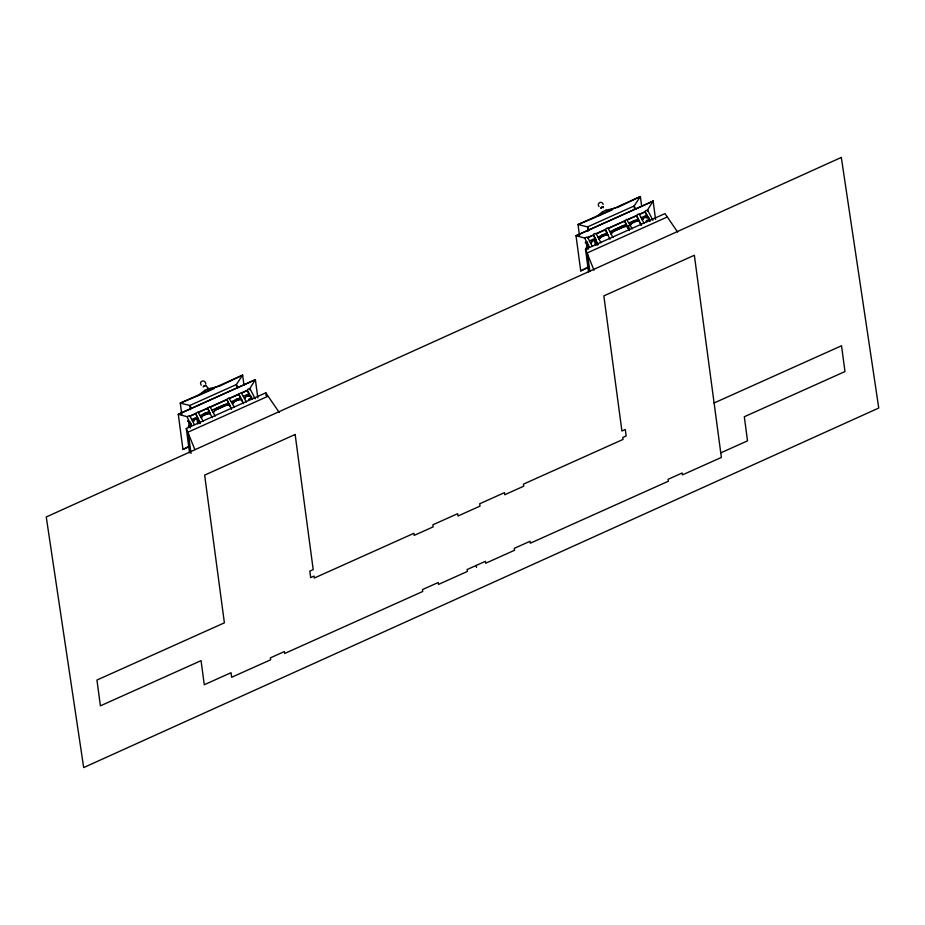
<?xml version="1.0" encoding="UTF-8"?>
<svg xmlns="http://www.w3.org/2000/svg" width="925" height="925" viewBox="0 0 925 925"><rect width="100%" height="100%" fill="white"/><g stroke="black" fill="none" stroke-linecap="round" stroke-linejoin="round"><path stroke-width="1.39" d="M197.268 417.002L191.718 419.488M190.874 423.257L190.342 423.176C193.614 430.772 187.948 418.84 187.208 416.944C191.463 411.741 191.729 427.269 194.944 419.071L198.401 419.175L195.707 413.417L198.008 412.007L203.234 421.407M198.551 412.631A1.653 0.648 -27.4 0 0 198.586 412.434L207.524 408.411L209.316 411.29L200.251 415.66M204.726 413.648L210.333 413.822L207.639 408.064L209.94 406.653L215.167 416.053M228.475 402.988L212.149 410.018M216.716 408.26L213.317 412.481L216.716 408.26L224 405L229.608 405.173L226.914 399.415L228.845 397.947L234.441 407.393M240.431 397.623L231.458 401.647M235.991 399.612L232.591 403.832L235.991 399.612L241.564 399.808L238.87 394.038L241.171 392.628L246.397 402.028M248.917 393.807L243.414 396.282M250.166 395.646L246.593 395.599L244.547 398.467L246.628 395.888C256.086 398.733 242.281 388.292 250.016 388.824L255.196 398.825M595.018 238.43L589.514 240.905M592.416 246.501L590.636 243.078L592.682 240.523C602.21 243.599 588.335 232.372 596.139 233.643L600.984 242.836M608.211 234.892L602.429 235.1L608.107 235.239L605.413 229.481L606.95 228.07L608.095 228.278L612.94 237.471M626.271 224.208L609.957 231.724M632.203 228.822L626.618 219.375L624.687 220.832L627.381 226.59L621.704 226.44L614.431 229.712L611.09 233.898L614.431 229.712M638.181 219.052L629.185 222.786M639.418 220.878L633.683 221.087L639.302 221.237L636.62 215.479L638.157 214.057L639.302 214.265L644.135 223.457M646.714 215.213L641.164 217.71M647.962 217.051L644.32 217.028L642.285 219.896L644.355 217.306C653.952 220.173 640.123 209.813 647.72 210.299L652.9 220.289M204.367 391.622L204.807 390.35L208.241 388.812L218.265 386.453M602.106 213.051L602.557 211.779L605.991 210.241L616.004 207.882M249.785 389.783L250.016 388.824M647.5 211.224L647.72 210.299M249.657 388.824L255.381 379.678L257.832 397.958M647.373 210.299L653.131 201.107L655.571 219.398M588.612 244.709L588.092 244.628C591.364 252.19 585.687 240.199 584.901 238.361C589.502 232.695 589.283 249.299 592.647 240.234L596.255 240.257M602.429 235.1L599.134 239.274L602.429 234.8M630.168 225.029L633.637 220.809M627.485 226.243L630.364 225.249L633.637 221.087M192.654 421.465L194.909 418.794L198.517 418.828M201.199 417.626L204.726 413.371L210.438 413.475M204.749 413.336L201.349 417.557M603.031 207.72C604.511 205.211 599.481 208.483 601.308 208.391C599.654 207.628 604.395 205.674 603.169 207.57M204.807 390.35L198.123 395.761L180.271 403.103L181.786 414.481M602.557 211.779L595.862 217.19L578.021 224.532L579.536 235.91M187.451 416.782L178.271 414.296L255.381 379.678L178.271 414.296L182.965 449.469L188.85 446.382M585.155 238.199L576.021 235.725L653.131 201.107L576.021 235.725L580.715 270.898L588.947 266.585M190.7 423.326L190.088 423.673L189.798 421.569M588.439 244.767L587.826 245.113L587.479 242.466M219.514 386.164L242.627 375.111L243.957 385.066M617.264 207.593L640.366 196.539L641.696 206.495M199.384 395.195L214.484 388.419M598.382 216.068L612.223 209.848M189.845 416.053L195.707 413.417M198.389 412.215L207.639 408.064M210.322 406.861L226.914 399.415M229.597 398.201L238.87 394.038M241.552 392.836L247.357 390.234M587.653 237.459L593.457 234.846M596.139 233.643L605.413 229.481M608.095 228.278L624.687 220.832M627.37 219.63L636.62 215.479M639.302 214.265L645.153 211.64M194.481 414.273L190.041 416.262A1.596 0.624 -27.4 0 1 190.018 416.458M229.782 398.421L238.754 394.397L243.414 403.369M246.142 391.078L241.737 393.056A1.653 0.648 -27.4 0 1 241.714 393.252M592.243 235.702L587.837 237.679A1.653 0.648 -27.4 0 1 587.814 237.875M598.001 237.089L607.077 232.707L605.297 229.839L596.324 233.863A1.653 0.648 -27.4 0 1 596.301 234.06M629.243 230.302L624.572 221.179L608.28 228.498A1.653 0.648 -27.4 0 1 608.257 228.695M627.555 219.838L636.504 215.826A1.653 0.648 -27.4 0 0 636.573 215.976M640.597 213.987L645.049 211.987L649.963 221.491M202.494 414.654L204.795 413.625M203.488 415.325L208.391 413.117M214.45 410.399L227.585 404.502M232.244 402.41L239.621 399.103M600.013 237.297L606.164 234.545M612.223 231.817L625.346 225.931M630.006 223.838L637.371 220.532M203.512 415.487L208.414 413.278M214.473 410.561L227.596 404.664M232.267 402.572L239.644 399.265M600.048 237.552L607.424 234.233M612.257 232.071L625.381 226.174M630.041 224.081L637.406 220.774M224 405L229.712 404.815M235.921 399.346L241.668 399.45M189.544 452.764L186.307 428.506L265.799 392.824L279.2 412.411M588.554 272.019L585.513 249.276L665.006 213.594L677.597 232.036M267.66 396.397L188.157 432.091L191.012 453.412M666.867 217.167L587.363 252.86L589.849 271.337M182.965 449.469L189.417 446.567M580.715 270.898L589.306 267.036M714.1 402.976L841.53 345.765L844.976 371.561L744.313 416.747L747.527 440.843L720.76 452.857M648.968 217.606L649.72 219.942M251.23 396.178L251.97 398.513M586.161 241.887L585.224 242.604L586.173 243.102M587.999 249.496C588.67 246.177 584.357 247.865 586.901 248.559M188.411 420.447L187.521 420.991L188.052 421.603M190.261 428.067C190.92 424.748 186.607 426.437 189.162 427.13M627.335 226.301L621.704 226.44M605.991 210.241L606.603 210.53M208.241 388.812L208.865 389.101M205.674 385.401L204.02 385.702L203.188 386.858L205.674 385.413L209.293 389.413M603.227 204.367C601.84 200.089 596.324 203.176 598.995 206.599M201.245 385.17C198.32 380.822 205.304 378.996 205.824 383.852M635.741 209.108L634.122 205.986L640.366 196.539L578.021 224.532L587.595 226.879L634.122 205.986L634.504 208.819M637.059 216.901L641.152 224.798M638.632 220.231L641.198 225.203M628.202 226.174L629.486 228.66M626.699 225.584L629.278 230.556M607.39 233.99L610.003 239.205M598.001 244.177L593.341 235.204A1.653 0.648 -27.4 0 0 593.422 235.355M595.157 239.633L597.712 244.558M597.747 245.044L595.168 240.072L595.85 245.125L596.463 244.847L596.128 242.315M589.213 229.99L587.595 226.879L588.161 231.123M585.513 249.276L594.023 270.227M247.252 390.581L251.82 399.403M237.991 387.667L236.372 384.557L242.627 375.111L180.271 403.103L189.856 405.451L236.372 384.557L236.754 387.39M240.847 398.548L243.448 403.682M227.365 400.837L231.47 408.885M228.914 404.075L231.493 409.047M209.617 412.573L212.218 417.695M200.251 422.748L195.603 413.776A1.653 0.648 -27.4 0 0 195.672 413.926M197.407 418.204L199.962 423.13M199.997 423.615L197.418 418.643L198.1 423.696L198.181 420.979M191.463 408.561L189.856 405.451L190.423 409.683M193.013 422.008L194.319 424.517M186.307 428.506L194.817 449.458M594.694 239.76L595.423 245.194M586.774 241.529L586.959 242.893M586.323 243.102L586.889 247.345M476.259 565.429L476.514 567.349M265.799 392.824L266.169 395.657M196.956 418.331L197.684 423.766M188.573 421.673L189.139 425.916M605.378 229.99A1.653 0.648 -27.4 0 1 605.297 229.839M624.653 221.329A1.653 0.648 -27.4 0 1 624.572 221.179M587.502 246.998A1.653 0.648 -27.4 0 1 587.895 246.848M647.061 221.607A1.653 0.648 -27.4 0 1 646.263 221.144A1.653 0.648 -27.4 0 1 647.639 220M226.879 399.912A1.653 0.648 -27.4 0 1 226.798 399.762L210.507 407.081A1.653 0.648 -27.4 0 1 210.484 407.278M207.605 408.572A1.653 0.648 -27.4 0 1 207.524 408.411M238.835 394.547A1.653 0.648 -27.4 0 1 238.754 394.397M249.322 400.167A1.653 0.648 -27.4 0 1 248.524 399.716A1.653 0.648 -27.4 0 1 249.9 398.571M189.752 425.569A1.653 0.648 -27.4 0 1 190.145 425.419M841.322 157.435L46.25 516.971L83.678 767.565L878.75 408.029L841.322 157.435M295.144 434.484L204.645 475.115L224.382 622.837L96.94 680.048L100.397 705.844L201.06 660.647L204.275 684.731L231.042 672.718L231.655 677.273L270.62 659.791L270.366 657.872L284.403 651.57L284.669 653.478L422.713 591.503L422.459 589.583L438.242 582.507L438.496 584.415L467.356 571.453L467.102 569.546L485.417 561.325L485.671 563.244L514.531 550.283L514.277 548.363L530.06 541.275L530.314 543.195L668.359 481.22L668.104 479.3L682.153 472.999L682.407 474.907L721.373 457.424L694.351 255.254L603.852 295.884L621.912 431.015L625.3 429.501L626.167 435.964L622.779 437.49L623.034 439.433L523.469 484.133L523.735 486.192L504.749 494.725L504.472 492.655L479.693 503.778L480.006 506.114L457.979 516.011L457.667 513.676L432.888 524.799L433.166 526.857L414.169 535.39L413.891 533.32L314.327 578.021L314.061 576.09L310.673 577.605L309.817 571.13L313.205 569.615L295.144 434.484"/></g></svg>
